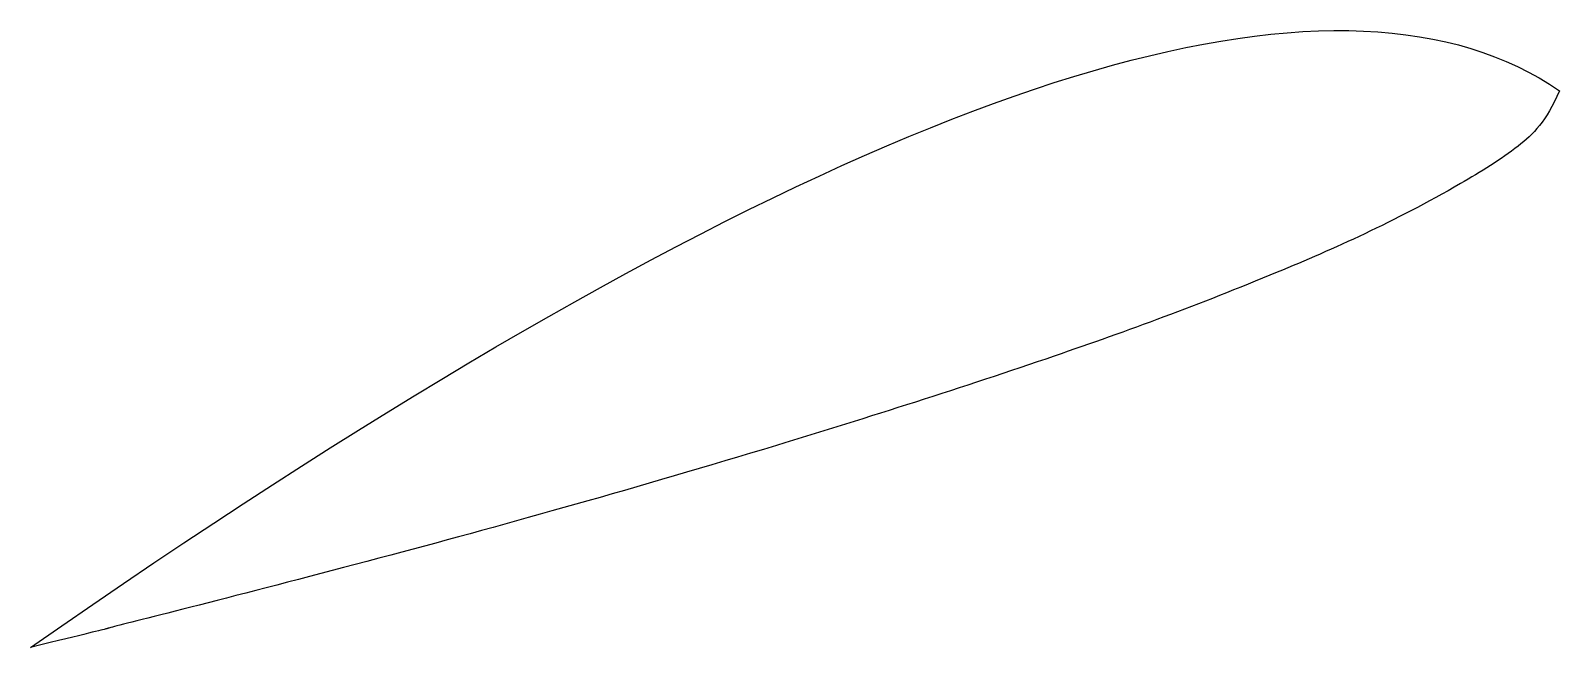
# Model space of a CAD drawing. Header units: millimetres. Extents: x -35.8 to 35.8, y -13 to 15.9.
import ezdxf

# ---------------------------------------------------------------- set-up
doc = ezdxf.new("R2010")
doc.units = ezdxf.units.MM

msp = doc.modelspace()

# ---------------------------------------------------------------- linework, layer by layer
at = {"color": 7, "linetype": 'Continuous', "flags": 128}
msp.add_lwpolyline([(-35.802, -13.031), (-34.339, -12.015), (-32.888, -11.018), (-31.452, -10.039), (-30.029, -9.078), (-28.62, -8.135), (-27.224, -7.21), (-25.842, -6.304), (-24.473, -5.415), (-23.118, -4.545), (-21.777, -3.693), (-20.449, -2.859), (-19.135, -2.044), (-17.834, -1.246), (-16.547, -0.467), (-15.273, 0.294), (-14.014, 1.037), (-12.767, 1.762), (-11.535, 2.468), (-10.316, 3.157), (-9.11, 3.827), (-7.918, 4.479), (-6.74, 5.113), (-5.575, 5.729), (-4.424, 6.326), (-3.287, 6.906), (-2.163, 7.467), (-1.052, 8.01), (0.044, 8.535), (1.128, 9.041), (2.197, 9.53), (3.253, 10), (4.296, 10.452), (5.324, 10.886), (6.34, 11.302), (7.341, 11.7), (8.329, 12.079), (9.304, 12.44), (10.264, 12.783), (11.212, 13.108), (12.145, 13.415), (13.065, 13.704), (13.972, 13.974), (14.865, 14.226), (15.744, 14.46), (16.61, 14.676), (17.462, 14.874), (18.3, 15.054), (19.125, 15.215), (19.937, 15.358), (20.734, 15.483), (21.518, 15.59), (22.289, 15.679), (23.046, 15.749), (23.789, 15.801), (24.519, 15.835), (25.235, 15.851), (25.938, 15.849), (26.627, 15.829), (27.302, 15.79), (27.964, 15.734), (28.612, 15.659), (29.247, 15.566), (29.868, 15.454), (30.475, 15.325), (31.069, 15.177), (31.649, 15.011), (32.216, 14.828), (32.769, 14.625), (33.309, 14.405), (33.835, 14.167), (34.347, 13.91), (34.846, 13.635), (35.331, 13.342), (35.802, 13.031)], dxfattribs=at)
at = {"color": 7, "linetype": 'Continuous'}
msp.add_open_spline([(35.802, 13.031), (35.177, 11.585), (33.926, 10.344), (28.872, 7.245), (21.218, 3.859), (11.544, 0.309), (-3.5, -4.463), (-19.739, -9.008), (-35.802, -13.031), (-30.44, -11.72), (-35.802, -13.031)], degree=3, knots=[0, 0, 0, 0, 0.020426, 0.043264, 0.120112, 0.228596, 0.362175, 0.566755, 0.785342, 1, 1, 1, 1], dxfattribs=at)

doc.saveas('drawing.dxf')
